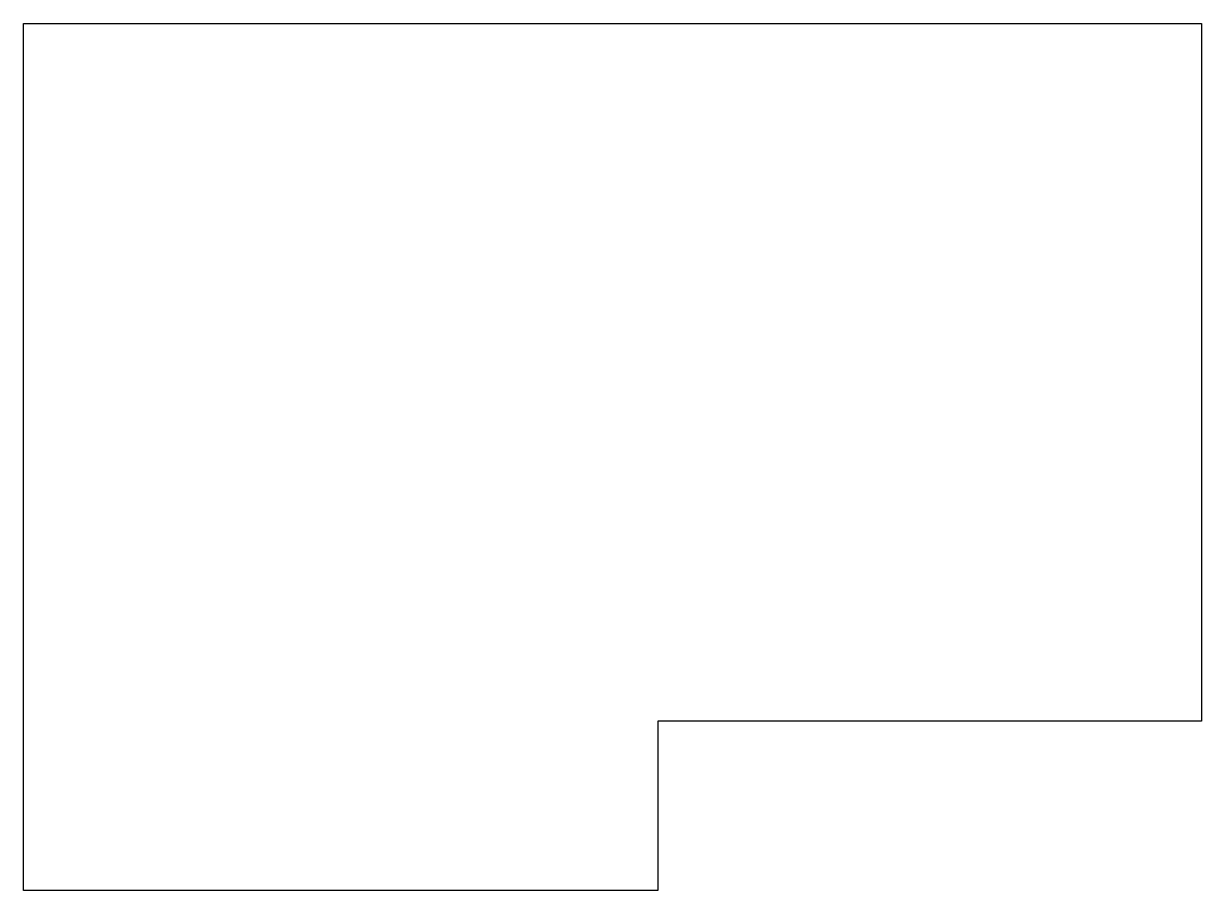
# Paper-space layout 'Gb A3 标题栏' of a CAD drawing. Extents: x 3 to 393, y 4 to 291.
import ezdxf

# ---------------------------------------------------------------- set-up
doc = ezdxf.new("R2010")
doc.units = 0
doc.header["$LTSCALE"] = 0.8
doc.layers.add('图框_视口', color=7, linetype='CONTINUOUS')

psp = doc.layouts.new('Gb A3 标题栏')

# ---------------------------------------------------------------- linework, layer by layer
at = {"layer": '图框_视口'}
psp.add_lwpolyline([(3, 291), (393, 291), (393, 60), (213, 60), (213, 4), (3, 4), (3, 291)], close=True, dxfattribs=at)

# ---------------------------------------------------------------- viewports
vp = psp.add_viewport(center=(198, 147.5), size=(390, 287), view_center_point=(195, 143.5), view_height=293.06338, dxfattribs=at)
vp.dxf.flags = 0x10000  # cut along an outline
vp.dxf.clipping_boundary_handle = psp.add_lwpolyline([(3, 291), (393, 291), (393, 60), (213, 60), (213, 4), (3, 4), (3, 291)], format="xyb", close=True, dxfattribs={"invisible": 1}).dxf.handle

doc.saveas('drawing.dxf')
